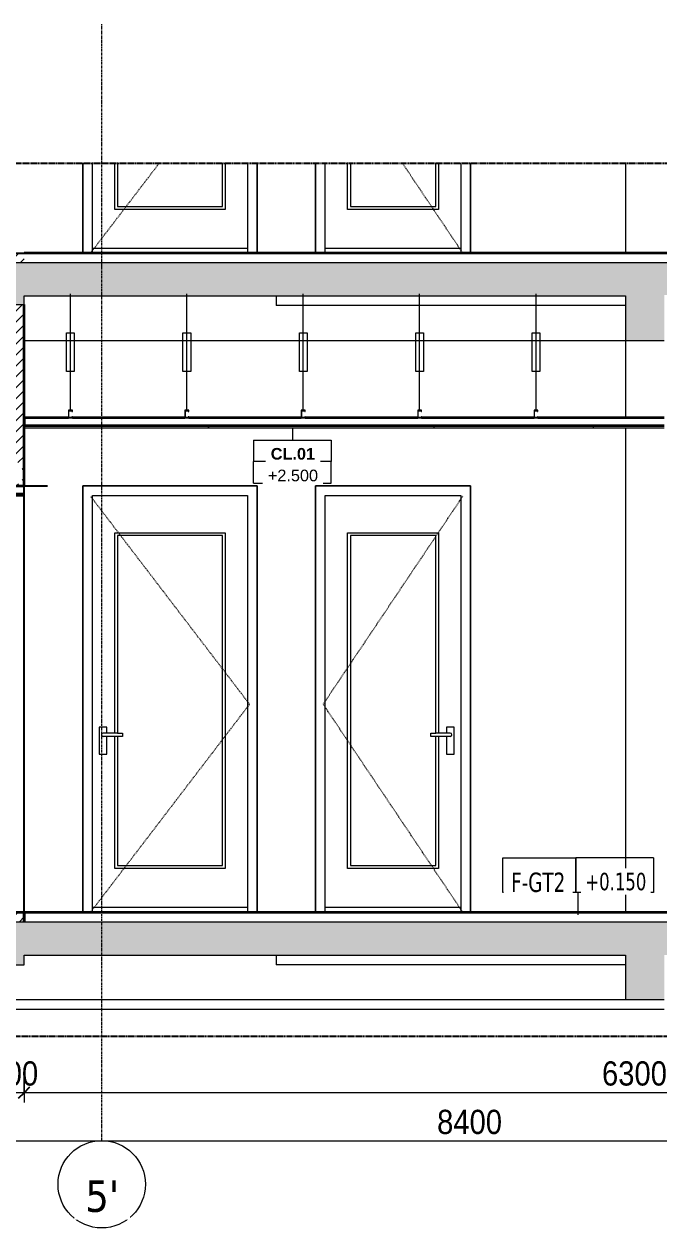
# Model space of a CAD drawing. Header units: millimetres. Extents: x 50254 to 245170, y 481 to 78637.
# Drawn here: x 121426 to 124698, y 572 to 6782 of the extents above; entities that cross this region are included whole.
import ezdxf

# ---------------------------------------------------------------- set-up
doc = ezdxf.new("R2010")
doc.units = ezdxf.units.MM
for name, pattern in [('Centre', [31.75, 6.35, -4.7625, 15.875, -4.7625]), ('Dash', [6, 3, -3]), ('Grid Line', [22.225, 12.7, -3.175, 3.175, -3.175]), ('Hidden', [7.14375, 4.7625, -2.38125])]:
    doc.linetypes.add(name, pattern=pattern)
for name, color, linetype, lineweight in [('0-4', 90, 'Continuous', 5), ('A-ANNO-DIMS', 211, 'Continuous', 9), ('A-ANNO-DIMS-50', 211, 'Continuous', 9), ('A-CLNG-1', 250, 'Continuous', 35), ('A-CLNG-FNSH-1', 7, 'Continuous', 18), ('A-CLNG-IDEN', 151, 'Continuous', 9), ('A-CLNG-PATT-3', 7, 'Continuous', 18), ('A-DETL-GENF', 92, 'Continuous', 18), ('A-DETL-GENF-4', 92, 'Hidden', 25), ('A-DETL-GENF-5', 9, 'Continuous', 18), ('A-DETL-GENF-HDLN-1', 7, 'Dash', 18), ('A-DETL-THIN', 151, 'Continuous', 18), ('A-DOOR', 31, 'Continuous', 18), ('A-DOOR-1', 7, 'Continuous', 18), ('A-DOOR-3', 50, 'Continuous', 25), ('A-FLOR-2', 7, 'Continuous', 18), ('A-FLOR-FNSH-1', 250, 'Continuous', 35), ('A-FLOR-IDEN', 11, 'Continuous', 9), ('A-FLOR-LEVL-2', 51, 'Centre', 9), ('A-WALL-4', 250, 'Continuous', 35), ('A-WALL-5', 7, 'Continuous', 18), ('A-WALL-PATT-1', 9, 'Continuous', 18), ('M-EQPM', 50, 'Continuous', 18), ('M-EQPM-2', 50, 'Continuous', 25), ('S-BEAM-1', 7, 'Continuous', 18), ('S-COLS-8', 7, 'Continuous', 18), ('S-GRID-1', 1, 'Grid Line', 9), ('S-GRID-IDEN', 1, 'Continuous', 9)]:
    doc.layers.add(name, color=color, linetype=linetype, lineweight=lineweight)
doc.styles.add('Arial_1', font='arial.ttf', dxfattribs={"height": 60})
doc.styles.add('Arial_B_3', font='arialbd.ttf', dxfattribs={"height": 60})
doc.styles.add('Tahoma', font='tahoma.ttf', dxfattribs={"width": 0.8, "height": 100})
doc.styles.add('Tahoma_1', font='tahoma.ttf', dxfattribs={"width": 0.8, "height": 90})
doc.styles.add('Tahoma_B', font='tahomabd.ttf', dxfattribs={"height": 162.5})
doc.styles.add('UTM Avo', font='', dxfattribs={"width": 0.9, "height": 125})
doc.styles.get('UTM Avo').set_extended_font_data('UTM Avo')
doc.dimstyles.new('1_Dim_chi_tiet_2_5', dxfattribs={"dimscale": 304.8, "dimtxt": 124.912619, "dimasz": 0.19685, "dimexe": 0.164042, "dimexo": 0.0625, "dimgap": 0.016404, "dimtad": 1, "dimdec": 0, "dimrnd": 5, "dimzin": 0, "dimdsep": 46, "dimtxsty": 'UTM Avo', "dimblk1": 'OBLIQUE', "dimblk2": 'OBLIQUE', "dimsah": 1, "dimcen": 0.09, "dimdle": 0.164042, "dimazin": 0, "dimtfac": 1, "dimtdec": 4, "dimtix": 1, "dimtmove": 0, "dimatfit": 3, "dimfxl": 0.328084, "dimfxlon": 1, "dimtvp": 1, "dimtolj": 1, "dimtzin": 0, "dimarcsym": 2})
pattern_1 = [(45, (58313.932, 15375), (-28.28427, 28.28427), [])]
pattern_2 = [(50, (125187.3, 15375), (364.368, -31.878), [38.1, -419.1]), (355, (125187.3, 15375), (-70.486, 382.113), [30.48, -335.28]), (100.451, (125217.67, 15372.34), (293.885, 350.233), [32.38, -356.18]), (46.184, (125187.3, 15476.6), (542.158, -84.086), [57.15, -628.65]), (96.636, (125232.5, 15469.6), (474.805, 494.855), [48.57, -534.27]), (351.184, (125187.3, 15476.6), (474.81, 494.85), [45.72, -502.92]), (21, (125238.1, 15451.2), (303.2285, -204.5305), [38.1, -419.1]), (326, (125238.1, 15451.2), (123.604, 368.376), [30.48, -335.28]), (71.451, (125263.37, 15434.16), (426.834, 163.843), [32.38, -356.18]), (37.5, (125187.3, 15375), (6.1766, 169.1102), [3.353, -327.863, 3.353, -337.007, -336.55]), (37.5, (125187.3, 15375), (6.1766, 169.1102), [-671.576, 3.353, -333.197]), (7.5, (125187.3, 15375), (133.6389, 200.3615), [3.353, -190.703, 3.353, -320.243, -128.27]), (7.5, (125187.3, 15375), (133.6389, 200.3615), [-517.652, 3.353, -124.917]), (327.5, (125074.02, 15375), (271.1818, -11.4584), [3.353, -123.647, 3.353, -392.887, -525.78]), (327.5, (125074.02, 15375), (271.1818, -11.4584), [-523.24, 3.353, -522.427]), (317.5, (125023.22, 15375), (296.2585, 50.853), [3.353, -161.747, 3.353, -259.791, -373.38]), (317.5, (125023.22, 15375), (296.2585, 50.853), [-428.244, 3.353, -370.027]), (45, (125187.3, 15375), (-125.7236, 125.7236), []), (45, (125187.3, 15565.5), (-125.7236, 125.7236), [])]

# ---------------------------------------------------------------- blocks, each defined once
blk = doc.blocks.new('NCV_TKTC_KET CAU_rvt-6-TKCS_CĂN HỘ LOẠI 1 - MẶT CẮT 5')
at = {"layer": 'A-FLOR-2'}
for p, q in [((55852.6, 5380), (55852.6, 5330)), ((57652.4, 5330), (55852.6, 5330)), ((55852.6, 1980), (55852.6, 1930)), ((57652.4, 1930), (55852.6, 1930))]:
    blk.add_line(p, q, dxfattribs=at)
at = {"layer": 'S-BEAM-1'}
for p, q in [((54552.6, 5150), (55852.6, 5150)), ((55852.6, 5150), (57652.4, 5150)), ((52952.6, 1750), (54552.6, 1750)), ((54552.6, 1750), (55852.6, 1750)), ((55852.6, 1750), (57652.4, 1750)), ((52977.6, 1700), (55852.6, 1700)), ((55852.6, 1700), (57852.6, 1700))]:
    blk.add_line(p, q, dxfattribs=at)
blk = doc.blocks.new('DOOR_CW_01 CANH MO-PANEL KINH - DIW_01-900x2200-CỬA GỖ VÂN LAMINATE-553375-TKCS_CĂN HỘ LOẠI 1 - MẶT CẮT 5')
at = {"layer": 'A-DETL-GENF-HDLN-1'}
blk.add_line((54894.6, 5600), (55249.1, 6064.1), dxfattribs=at)
at = {"layer": 'A-DOOR-1'}
for p, q in [((54854.6, 6064.1), (54854.6, 5600)), ((54904.6, 5600), (54904.6, 6064.1)), ((55019.6, 5826), (55019.6, 6064.1)), ((55034.6, 6064.1), (55034.6, 5841)), ((55574.6, 5841), (55574.6, 6064.1)), ((55589.6, 6064.1), (55589.6, 5826)), ((55704.6, 6064.1), (55704.6, 5600)), ((55754.6, 5600), (55754.6, 6064.1)), ((55034.6, 5841), (55574.6, 5841)), ((55589.6, 5826), (55019.6, 5826)), ((54904.6, 5626), (55704.6, 5626))]:
    blk.add_line(p, q, dxfattribs=at)
blk = doc.blocks.new('DOOR_CW_01 CANH MO-PANEL KINH - DIG_02-800x2200-CỬA NHÔM KÍNH-400864-TKCS_CĂN HỘ LOẠI 1 - MẶT CẮT 5')
at = {"layer": 'A-DETL-GENF-HDLN-1'}
blk.add_line((56814.2, 5600), (56502.9, 6064.1), dxfattribs=at)
at = {"layer": 'A-DOOR-1'}
for p, q in [((56054.2, 6064.1), (56054.2, 5600)), ((56104.2, 5600), (56104.2, 6064.1)), ((56219.2, 5826), (56219.2, 6064.1)), ((56234.2, 6064.1), (56234.2, 5841)), ((56674.2, 5841), (56674.2, 6064.1)), ((56689.2, 6064.1), (56689.2, 5826)), ((56804.2, 6064.1), (56804.2, 5600)), ((56854.2, 5600), (56854.2, 6064.1)), ((56234.2, 5841), (56674.2, 5841)), ((56689.2, 5826), (56219.2, 5826)), ((56104.2, 5626), (56804.2, 5626))]:
    blk.add_line(p, q, dxfattribs=at)
blk = doc.blocks.new('NCV_TKTC_TANG 2_rvt-4-TKCS_CĂN HỘ LOẠI 1 - MẶT CẮT 5')
at = {"layer": 'A-WALL-PATT-1'}
h = blk.add_hatch(dxfattribs=at)
h.set_pattern_fill('FP_12', color=256, style=0, pattern_type=2)
h.set_pattern_definition(pattern_1)
h.paths.add_polyline_path([(54502.6, 5550), (54552.6, 5550), (54552.6, 5600), (54452.6, 5600), (54452.6, 5550)])
at = {"layer": 'A-FLOR-FNSH-1'}
blk.add_line((60852.6, 5600), (54552.6, 5600), dxfattribs=at)
at = {"layer": 'A-WALL-5'}
for p, q in [((54854.6, 5700), (54854.6, 6064.1)), ((55754.6, 6064.1), (55754.6, 5700)), ((56054.2, 5700), (56054.2, 6064.1)), ((56854.2, 6064.1), (56854.2, 5700)), ((54854.6, 5600), (54854.6, 5700)), ((55754.6, 5700), (55754.6, 5600)), ((56054.2, 5600), (56054.2, 5700)), ((56854.2, 5700), (56854.2, 5600))]:
    blk.add_line(p, q, dxfattribs=at)
at = {"layer": 'S-COLS-8'}
blk.add_line((57652.6, 6064.1), (57652.6, 5600), dxfattribs=at)
at = {"layer": 'A-DOOR'}
for name in ['DOOR_CW_01 CANH MO-PANEL KINH - DIW_01-900x2200-CỬA GỖ VÂN LAMINATE-553375-TKCS_CĂN HỘ LOẠI 1 - MẶT CẮT 5', 'DOOR_CW_01 CANH MO-PANEL KINH - DIG_02-800x2200-CỬA NHÔM KÍNH-400864-TKCS_CĂN HỘ LOẠI 1 - MẶT CẮT 5']:
    blk.add_blockref(name, (0, 0), dxfattribs=at)
blk = doc.blocks.new('DOOR_CW_01 CANH MO-PANEL KINH - DIW_01-900x2200-CỬA GỖ VÂN LAMINATE-V116-TKCS_CĂN HỘ LOẠI 1 - MẶT CẮT 5')
at = {"layer": 'A-DETL-GENF-HDLN-1'}
for p, q in [((55714.6, 3273.5), (54894.6, 4347)), ((54894.6, 2200), (55714.6, 3273.5))]:
    blk.add_line(p, q, dxfattribs=at)
at = {"layer": 'A-DOOR-1'}
for p, q in [((55754.6, 4400), (54854.6, 4400)), ((54854.6, 4400), (54854.6, 2200)), ((54904.6, 2200), (54904.6, 4350)), ((54904.6, 4350), (55704.6, 4350)), ((55704.6, 4350), (55704.6, 2200)), ((55754.6, 2200), (55754.6, 4400)), ((55019.6, 3124.5), (55019.6, 4158)), ((55019.6, 4158), (55589.6, 4158)), ((55574.6, 4143), (55034.6, 4143)), ((55034.6, 4143), (55034.6, 3124.5)), ((55574.6, 2441), (55574.6, 4143)), ((55589.6, 4158), (55589.6, 2426)), ((54979.4, 3156), (54939.8, 3156)), ((54939.8, 3156), (54939.8, 3016)), ((55034.6, 3124.5), (54959.6, 3124.5)), ((55034.6, 3107.5), (54959.6, 3107.5)), ((54979.4, 3124.5), (54979.4, 3156)), ((54979.4, 3016), (54979.4, 3107.5)), ((55019.6, 2426), (55019.6, 3107.5)), ((55034.6, 3124.5), (55060.4, 3124.5)), ((55034.6, 3107.5), (55034.6, 2441)), ((55060.4, 3107.5), (55034.6, 3107.5)), ((55060.4, 3124.5), (55060.4, 3107.5)), ((54939.8, 3016), (54979.4, 3016)), ((55589.6, 2426), (55019.6, 2426)), ((55034.6, 2441), (55574.6, 2441)), ((54904.6, 2226), (55704.6, 2226))]:
    blk.add_line(p, q, dxfattribs=at)
for start, end in [(90, 180), (180, 270)]:
    blk.add_arc((54959.6, 3116), 8.5, start, end, dxfattribs=at)
blk = doc.blocks.new('DOOR_CW_01 CANH MO-PANEL KINH - DIG_02-800x2200-CỬA NHÔM KÍNH-V117-TKCS_CĂN HỘ LOẠI 1 - MẶT CẮT 5')
at = {"layer": 'A-DETL-GENF-HDLN-1'}
for p, q in [((56094.2, 3273.5), (56814.2, 4347)), ((56814.2, 2200), (56094.2, 3273.5))]:
    blk.add_line(p, q, dxfattribs=at)
at = {"layer": 'A-DOOR-1'}
for p, q in [((56854.2, 4400), (56054.2, 4400)), ((56054.2, 4400), (56054.2, 2200)), ((56104.2, 2200), (56104.2, 4350)), ((56104.2, 4350), (56804.2, 4350)), ((56804.2, 4350), (56804.2, 2200)), ((56854.2, 2200), (56854.2, 4400)), ((56219.2, 4158), (56689.2, 4158)), ((56219.2, 2426), (56219.2, 4158)), ((56674.2, 4143), (56234.2, 4143)), ((56234.2, 4143), (56234.2, 2441)), ((56674.2, 3124.5), (56674.2, 4143)), ((56689.2, 4158), (56689.2, 3124.5)), ((56648.4, 3124.5), (56674.2, 3124.5)), ((56648.4, 3107.5), (56648.4, 3124.5)), ((56674.2, 3107.5), (56648.4, 3107.5)), ((56749.2, 3124.5), (56674.2, 3124.5)), ((56674.2, 2441), (56674.2, 3107.5)), ((56749.2, 3107.5), (56674.2, 3107.5)), ((56689.2, 3107.5), (56689.2, 2426)), ((56729.4, 3156), (56729.4, 3124.5)), ((56769, 3156), (56729.4, 3156)), ((56729.4, 3107.5), (56729.4, 3016)), ((56769, 3016), (56769, 3156)), ((56729.4, 3016), (56769, 3016)), ((56689.2, 2426), (56219.2, 2426)), ((56234.2, 2441), (56674.2, 2441)), ((56104.2, 2226), (56804.2, 2226))]:
    blk.add_line(p, q, dxfattribs=at)
for start, end in [(0, 90), (270, 360)]:
    blk.add_arc((56749.2, 3116), 8.5, start, end, dxfattribs=at)
blk = doc.blocks.new('DOOR_CW_01 CANH MO-PANEL KINH - DIG_01-900x2200-CỬA NHÔM KÍNH-400860-TKCS_CĂN HỘ LOẠI 1 - MẶT CẮT 5')
at = {"layer": 'A-DOOR-1'}
for p, q in [((54452.564287, 4360), (54452.564287, 2200)), ((54502.564287, 2200), (54502.564287, 4350)), ((54552.564287, 4350), (54552.564287, 2200))]:
    blk.add_line(p, q, dxfattribs=at)
at = {"layer": 'A-DOOR-3'}
for p, q in [((54452.564287, 4400), (54452.564287, 2200)), ((54452.564287, 4400), (54672.564287, 4400)), ((54452.564287, 4400), (54452.564287, 2200)), ((54552.564287, 4400), (54452.564287, 4400)), ((54452.564287, 4400), (54452.564287, 4360)), ((54452.564287, 4360), (54552.564287, 4360)), ((54452.564287, 4360), (54492.564287, 4360)), ((54452.564287, 4360), (54502.564287, 4360)), ((54492.564287, 2226), (54492.564287, 4360)), ((54502.564287, 4360), (54502.564287, 4350)), ((54502.564287, 4350), (54552.564287, 4350)), ((54552.564287, 2200), (54552.564287, 4400)), ((54552.564287, 2200), (54552.564287, 4400)), ((54552.564287, 4350), (54552.564287, 4400)), ((54452.564287, 4158), (54492.564287, 4158)), ((54462.564287, 2426), (54462.564287, 4158)), ((54472.564287, 2426), (54472.564287, 4158)), ((54482.564287, 2426), (54482.564287, 4158)), ((54492.564287, 2426), (54452.564287, 2426)), ((54452.564287, 2226), (54492.564287, 2226))]:
    blk.add_line(p, q, dxfattribs=at)
blk = doc.blocks.new('NCV_TKTC_TANG 1_rvt-4-TKCS_CĂN HỘ LOẠI 1 - MẶT CẮT 5')
at = {"layer": 'A-CLNG-PATT-3'}
h = blk.add_hatch(dxfattribs=at)
h.set_pattern_fill('FP_16', color=256, style=0, pattern_type=2)
h.set_pattern_definition([(0, (58313.93, 15375), (406.4, 101.6), [16.764, -288.036, 16.764, -288.036, -1625.6]), (0, (58313.93, 15375), (406.4, 101.6), [-609.6, 16.764, -592.836, 16.764, -288.036, -711.2]), (0, (58313.93, 15375), (406.4, 101.6), [-1524, 16.764, -186.436, 16.764, -491.236]), (120, (58466.33, 15425.8), (-291.1882, 301.1527), [16.764, -288.036, 16.764, -288.036, -1625.6]), (120, (58466.33, 15425.8), (-291.1882, 301.1527), [-609.6, 16.764, -592.836, 16.764, -288.036, -711.2]), (120, (58466.33, 15425.8), (-291.1882, 301.1527), [-1524, 16.764, -186.436, 16.764, -491.236]), (240, (58517.13, 15629), (-115.2118, -402.7527), [16.764, -288.036, 16.764, -288.036, -1625.6]), (240, (58517.13, 15629), (-115.2118, -402.7527), [-609.6, 16.764, -592.836, 16.764, -288.036, -711.2]), (240, (58517.13, 15629), (-115.2118, -402.7527), [-1524, 16.764, -186.436, 16.764, -491.236])])
h.paths.add_polyline_path([(54731.5, 4700), (57852.6, 4700), (57852.6, 4710), (54552.6, 4710), (54552.6, 4700)])
at = {"layer": 'A-WALL-PATT-1'}
h = blk.add_hatch(dxfattribs=at)
h.set_pattern_fill('FP_12', color=256, style=0, pattern_type=2)
h.set_pattern_definition(pattern_1)
h.paths.add_polyline_path([(54502.6, 2150), (54552.6, 2150), (54552.6, 2200), (54452.6, 2200), (54452.6, 2150)])
h.paths.add_polyline_path([(54462.6, 4400), (54552.6, 4400), (54552.6, 5335), (54452.6, 5335), (54452.6, 4400)])
h.paths.add_polyline_path([(54542.6, 4410), (54462.6, 4410), (54462.6, 4520), (54542.6, 4520), (54542.6, 4439.9)])
at = {"layer": 'A-CLNG-1'}
for p, q in [((54781.4, 4750), (54552.6, 4750)), ((54552.6, 4750), (54552.6, 4710)), ((55381.4, 4750), (54801.4, 4750)), ((55981.4, 4750), (55401.4, 4750)), ((56581.4, 4750), (56001.4, 4750)), ((57181.4, 4750), (56601.4, 4750)), ((57852.6, 4750), (57201.4, 4750)), ((57852.6, 4710), (54552.6, 4710))]:
    blk.add_line(p, q, dxfattribs=at)
at = {"layer": 'A-CLNG-FNSH-1'}
for p, q in [((54552.6, 4710), (54552.6, 4700)), ((54552.6, 4700), (57852.6, 4700))]:
    blk.add_line(p, q, dxfattribs=at)
at = {"layer": 'A-FLOR-FNSH-1'}
for p, q in [((60852.6, 2200), (54552.6, 2200)), ((54552.6, 2200), (54552.6, 2150))]:
    blk.add_line(p, q, dxfattribs=at)
at = {"layer": 'A-WALL-4'}
for p, q in [((54552.6, 4400), (54552.6, 5335)), ((54452.6, 4400), (54552.6, 4400)), ((54552.6, 2200), (54452.6, 2200)), ((54552.6, 2150), (54552.6, 2200))]:
    blk.add_line(p, q, dxfattribs=at)
at = {"layer": 'A-WALL-5'}
for p, q in [((54854.6, 2300), (54854.6, 4400)), ((54854.6, 4400), (55754.6, 4400)), ((55754.6, 4400), (55754.6, 2300)), ((56054.2, 2300), (56054.2, 4400)), ((56054.2, 4400), (56854.2, 4400)), ((56854.2, 4400), (56854.2, 2300)), ((54854.6, 2200), (54854.6, 2300)), ((55754.6, 2300), (55754.6, 2200)), ((56054.2, 2200), (56054.2, 2300)), ((56854.2, 2300), (56854.2, 2200))]:
    blk.add_line(p, q, dxfattribs=at)
at = {"layer": 'S-COLS-8'}
for p, q in [((57652.6, 5150), (57652.6, 4750)), ((57652.6, 4700), (57652.6, 2200))]:
    blk.add_line(p, q, dxfattribs=at)
at = {"layer": 'A-DOOR'}
for name in ['DOOR_CW_01 CANH MO-PANEL KINH - DIG_01-900x2200-CỬA NHÔM KÍNH-400860-TKCS_CĂN HỘ LOẠI 1 - MẶT CẮT 5', 'DOOR_CW_01 CANH MO-PANEL KINH - DIW_01-900x2200-CỬA GỖ VÂN LAMINATE-V116-TKCS_CĂN HỘ LOẠI 1 - MẶT CẮT 5', 'DOOR_CW_01 CANH MO-PANEL KINH - DIG_02-800x2200-CỬA NHÔM KÍNH-V117-TKCS_CĂN HỘ LOẠI 1 - MẶT CẮT 5']:
    blk.add_blockref(name, (0, 0), dxfattribs=at)
blk = doc.blocks.new('TKTC_XREF_251221_MB TANG 2-7 - TKTC_XREF_251221_MB TANG 2-7-2039446-TKCS_CĂN HỘ LOẠI 1 - MẶT CẮT 5')
at = {"layer": 'M-EQPM-2'}
for p, q in [((52927.6, 5600), (57652.6, 5600)), ((57652.6, 5600), (61127.6, 5600))]:
    blk.add_line(p, q, dxfattribs=at)
blk = doc.blocks.new('BORDER VIEW - BORDER VIEW-3679403-TKCS_CĂN HỘ LOẠI 1 - MẶT CẮT 5')
at = {"layer": 'A-DETL-GENF-4'}
for p, q in [((52452.6, 6064.1), (61219.2, 6064.1)), ((61219.2, 1560), (52452.6, 1560))]:
    blk.add_line(p, q, dxfattribs=at)
blk = doc.blocks.new('Repeating Detail - THANH TREO TRẦN 600-354052-TKCS_CĂN HỘ LOẠI 1 - MẶT CẮT 5')
at = {"layer": 'A-DETL-GENF'}
for points in [[(54798.9, 4750), (54801.4, 4750), (54801.4, 4756), (54798.9, 4756), (54798.9, 4752.5), (54783.9, 4752.5), (54783.9, 4787.5), (54798.9, 4787.5), (54798.9, 4784), (54801.4, 4784), (54801.4, 4790), (54781.4, 4790), (54781.4, 4750), (54783.9, 4750)], [(55398.9, 4750), (55401.4, 4750), (55401.4, 4756), (55398.9, 4756), (55398.9, 4752.5), (55383.9, 4752.5), (55383.9, 4787.5), (55398.9, 4787.5), (55398.9, 4784), (55401.4, 4784), (55401.4, 4790), (55381.4, 4790), (55381.4, 4750), (55383.9, 4750)], [(55998.9, 4750), (56001.4, 4750), (56001.4, 4756), (55998.9, 4756), (55998.9, 4752.5), (55983.9, 4752.5), (55983.9, 4787.5), (55998.9, 4787.5), (55998.9, 4784), (56001.4, 4784), (56001.4, 4790), (55981.4, 4790), (55981.4, 4750), (55983.9, 4750)], [(56598.9, 4750), (56601.4, 4750), (56601.4, 4756), (56598.9, 4756), (56598.9, 4752.5), (56583.9, 4752.5), (56583.9, 4787.5), (56598.9, 4787.5), (56598.9, 4784), (56601.4, 4784), (56601.4, 4790), (56581.4, 4790), (56581.4, 4750), (56583.9, 4750)], [(57198.9, 4750), (57201.4, 4750), (57201.4, 4756), (57198.9, 4756), (57198.9, 4752.5), (57183.9, 4752.5), (57183.9, 4787.5), (57198.9, 4787.5), (57198.9, 4784), (57201.4, 4784), (57201.4, 4790), (57181.4, 4790), (57181.4, 4750), (57183.9, 4750)]]:
    blk.add_hatch(color=256, dxfattribs=at).paths.add_polyline_path(points)
for p, q in [((54791.4, 4790), (54791.4, 5390)), ((55391.4, 4790), (55391.4, 5390)), ((55991.4, 4790), (55991.4, 5390)), ((56591.4, 4790), (56591.4, 5390)), ((57191.4, 4790), (57191.4, 5390)), ((54771.4, 5190), (54811.4, 5190)), ((54771.4, 4990), (54771.4, 5190)), ((54811.4, 5190), (54811.4, 4990)), ((55371.4, 5190), (55411.4, 5190)), ((55371.4, 4990), (55371.4, 5190)), ((55411.4, 5190), (55411.4, 4990)), ((55971.4, 5190), (56011.4, 5190)), ((55971.4, 4990), (55971.4, 5190)), ((56011.4, 5190), (56011.4, 4990)), ((56571.4, 5190), (56611.4, 5190)), ((56571.4, 4990), (56571.4, 5190)), ((56611.4, 5190), (56611.4, 4990)), ((57171.4, 5190), (57211.4, 5190)), ((57171.4, 4990), (57171.4, 5190)), ((57211.4, 5190), (57211.4, 4990)), ((54811.4, 4990), (54771.4, 4990)), ((55411.4, 4990), (55371.4, 4990)), ((56011.4, 4990), (55971.4, 4990)), ((56611.4, 4990), (56571.4, 4990)), ((57211.4, 4990), (57171.4, 4990)), ((54801.4, 4790), (54781.4, 4790)), ((54781.4, 4790), (54781.4, 4750)), ((54801.4, 4790), (54781.4, 4790)), ((54781.4, 4790), (54781.4, 4750)), ((54783.9, 4787.5), (54798.9, 4787.5)), ((54783.9, 4752.5), (54783.9, 4787.5)), ((54783.9, 4752.5), (54783.9, 4787.5)), ((54783.9, 4787.5), (54798.9, 4787.5)), ((54798.9, 4787.5), (54798.9, 4784)), ((54798.9, 4787.5), (54798.9, 4784)), ((54798.9, 4784), (54801.4, 4784)), ((54798.9, 4784), (54801.4, 4784)), ((54801.4, 4784), (54801.4, 4790)), ((54801.4, 4784), (54801.4, 4790)), ((55401.4, 4790), (55381.4, 4790)), ((55381.4, 4790), (55381.4, 4750)), ((55401.4, 4790), (55381.4, 4790)), ((55381.4, 4790), (55381.4, 4750)), ((55383.9, 4787.5), (55398.9, 4787.5)), ((55383.9, 4752.5), (55383.9, 4787.5)), ((55383.9, 4752.5), (55383.9, 4787.5)), ((55383.9, 4787.5), (55398.9, 4787.5)), ((55398.9, 4787.5), (55398.9, 4784)), ((55398.9, 4787.5), (55398.9, 4784)), ((55398.9, 4784), (55401.4, 4784)), ((55398.9, 4784), (55401.4, 4784)), ((55401.4, 4784), (55401.4, 4790)), ((55401.4, 4784), (55401.4, 4790)), ((56001.4, 4790), (55981.4, 4790)), ((55981.4, 4790), (55981.4, 4750)), ((56001.4, 4790), (55981.4, 4790)), ((55981.4, 4790), (55981.4, 4750)), ((55983.9, 4787.5), (55998.9, 4787.5)), ((55983.9, 4752.5), (55983.9, 4787.5)), ((55983.9, 4752.5), (55983.9, 4787.5)), ((55983.9, 4787.5), (55998.9, 4787.5)), ((55998.9, 4787.5), (55998.9, 4784)), ((55998.9, 4787.5), (55998.9, 4784)), ((55998.9, 4784), (56001.4, 4784)), ((55998.9, 4784), (56001.4, 4784)), ((56001.4, 4784), (56001.4, 4790)), ((56001.4, 4784), (56001.4, 4790)), ((56601.4, 4790), (56581.4, 4790)), ((56581.4, 4790), (56581.4, 4750)), ((56601.4, 4790), (56581.4, 4790)), ((56581.4, 4790), (56581.4, 4750)), ((56583.9, 4787.5), (56598.9, 4787.5)), ((56583.9, 4752.5), (56583.9, 4787.5)), ((56583.9, 4752.5), (56583.9, 4787.5)), ((56583.9, 4787.5), (56598.9, 4787.5)), ((56598.9, 4787.5), (56598.9, 4784)), ((56598.9, 4787.5), (56598.9, 4784)), ((56598.9, 4784), (56601.4, 4784)), ((56598.9, 4784), (56601.4, 4784)), ((56601.4, 4784), (56601.4, 4790)), ((56601.4, 4784), (56601.4, 4790)), ((57201.4, 4790), (57181.4, 4790)), ((57181.4, 4790), (57181.4, 4750)), ((57201.4, 4790), (57181.4, 4790)), ((57181.4, 4790), (57181.4, 4750)), ((57183.9, 4787.5), (57198.9, 4787.5)), ((57183.9, 4752.5), (57183.9, 4787.5)), ((57183.9, 4752.5), (57183.9, 4787.5)), ((57183.9, 4787.5), (57198.9, 4787.5)), ((57198.9, 4787.5), (57198.9, 4784)), ((57198.9, 4787.5), (57198.9, 4784)), ((57198.9, 4784), (57201.4, 4784)), ((57198.9, 4784), (57201.4, 4784)), ((57201.4, 4784), (57201.4, 4790)), ((57201.4, 4784), (57201.4, 4790)), ((54781.4, 4750), (54801.4, 4750)), ((54781.4, 4750), (54801.4, 4750)), ((54798.9, 4752.5), (54783.9, 4752.5)), ((54798.9, 4752.5), (54783.9, 4752.5)), ((54801.4, 4756), (54798.9, 4756)), ((54798.9, 4756), (54798.9, 4752.5)), ((54801.4, 4756), (54798.9, 4756)), ((54798.9, 4756), (54798.9, 4752.5)), ((54801.4, 4750), (54801.4, 4756)), ((54801.4, 4750), (54801.4, 4756)), ((55381.4, 4750), (55401.4, 4750)), ((55381.4, 4750), (55401.4, 4750)), ((55398.9, 4752.5), (55383.9, 4752.5)), ((55398.9, 4752.5), (55383.9, 4752.5)), ((55401.4, 4756), (55398.9, 4756)), ((55398.9, 4756), (55398.9, 4752.5)), ((55401.4, 4756), (55398.9, 4756)), ((55398.9, 4756), (55398.9, 4752.5)), ((55401.4, 4750), (55401.4, 4756)), ((55401.4, 4750), (55401.4, 4756)), ((55981.4, 4750), (56001.4, 4750)), ((55981.4, 4750), (56001.4, 4750)), ((55998.9, 4752.5), (55983.9, 4752.5)), ((55998.9, 4752.5), (55983.9, 4752.5)), ((56001.4, 4756), (55998.9, 4756)), ((55998.9, 4756), (55998.9, 4752.5)), ((56001.4, 4756), (55998.9, 4756)), ((55998.9, 4756), (55998.9, 4752.5)), ((56001.4, 4750), (56001.4, 4756)), ((56001.4, 4750), (56001.4, 4756)), ((56581.4, 4750), (56601.4, 4750)), ((56581.4, 4750), (56601.4, 4750)), ((56598.9, 4752.5), (56583.9, 4752.5)), ((56598.9, 4752.5), (56583.9, 4752.5)), ((56601.4, 4756), (56598.9, 4756)), ((56598.9, 4756), (56598.9, 4752.5)), ((56601.4, 4756), (56598.9, 4756)), ((56598.9, 4756), (56598.9, 4752.5)), ((56601.4, 4750), (56601.4, 4756)), ((56601.4, 4750), (56601.4, 4756)), ((57181.4, 4750), (57201.4, 4750)), ((57181.4, 4750), (57201.4, 4750)), ((57198.9, 4752.5), (57183.9, 4752.5)), ((57198.9, 4752.5), (57183.9, 4752.5)), ((57201.4, 4756), (57198.9, 4756)), ((57198.9, 4756), (57198.9, 4752.5)), ((57201.4, 4756), (57198.9, 4756)), ((57198.9, 4756), (57198.9, 4752.5)), ((57201.4, 4750), (57201.4, 4756)), ((57201.4, 4750), (57201.4, 4756))]:
    blk.add_line(p, q, dxfattribs=at)
blk = doc.blocks.new('Grid - M_Grid Head - Circle-353313-TKCS_CĂN HỘ LOẠI 1 - MẶT CẮT 5')
at = {"layer": 'S-GRID-IDEN'}
blk.add_circle((52752.6, 797.3), 225, dxfattribs=at)
blk = doc.blocks.new('DIMBLOCK77-TKCS_CĂN HỘ LOẠI 1 - MẶT CẮT 5')
at = {"layer": 'A-ANNO-DIMS-50'}
for p, q in [((121425.9, 1369.2), (121425.9, 1219.2)), ((121425.9, 1269.2), (121425.9, 1369.2)), ((127725.9, 1369.2), (127725.9, 1219.2)), ((127725.9, 1269.2), (127725.9, 1369.2)), ((127725.9, 1269.2), (121425.9, 1269.2))]:
    blk.add_line(p, q, dxfattribs=at)
at = {"layer": 'A-ANNO-DIMS-50', "lineweight": 25}
for p, q in [((121425.9, 1269.2), (121395.9, 1239.2)), ((121425.9, 1269.2), (121455.9, 1299.2)), ((127725.9, 1269.2), (127695.9, 1239.2)), ((127725.9, 1269.2), (127755.9, 1299.2))]:
    blk.add_line(p, q, dxfattribs=at)
at = {"layer": 'A-ANNO-DIMS-50', "color": 0, "insert": (124404.8, 1431.6), "char_height": 125, "width": 410.824, "attachment_point": 1, "line_spacing_factor": 1.110334, "style": 'UTM Avo'}
blk.add_mtext('6300', dxfattribs=at)
blk = doc.blocks.new('_Oblique')
at = {"color": 0, "linetype": 'ByBlock', "lineweight": -2}
blk.add_line((-0.5, -0.5), (0.5, 0.5), dxfattribs=at)
blk = doc.blocks.new('DIMBLOCK78-TKCS_CĂN HỘ LOẠI 1 - MẶT CẮT 5')
at = {"layer": 'A-ANNO-DIMS-50'}
for p, q in [((121325.9, 1369.2), (121325.9, 1219.2)), ((121325.9, 1269.2), (121325.9, 1369.2)), ((121425.9, 1369.2), (121425.9, 1219.2)), ((121425.9, 1269.2), (121425.9, 1369.2)), ((121425.9, 1269.2), (121325.9, 1269.2))]:
    blk.add_line(p, q, dxfattribs=at)
at = {"layer": 'A-ANNO-DIMS-50', "lineweight": 25}
for p, q in [((121325.9, 1269.2), (121295.9, 1239.2)), ((121325.9, 1269.2), (121355.9, 1299.2)), ((121425.9, 1269.2), (121395.9, 1239.2)), ((121425.9, 1269.2), (121455.9, 1299.2))]:
    blk.add_line(p, q, dxfattribs=at)
at = {"layer": 'A-ANNO-DIMS-50', "color": 0, "insert": (121247.6, 1431.6), "char_height": 125, "width": 308.118, "attachment_point": 1, "line_spacing_factor": 1.110334, "style": 'UTM Avo'}
blk.add_mtext('100', dxfattribs=at)
blk = doc.blocks.new('DIMBLOCK81-TKCS_CĂN HỘ LOẠI 1 - MẶT CẮT 5')
at = {"layer": 'A-ANNO-DIMS-50'}
for p, q in [((119525.9, 1119.2), (119525.9, 969.2)), ((119525.9, 1019.2), (119525.9, 1119.2)), ((127925.9, 1119.2), (127925.9, 969.2)), ((127925.9, 1019.2), (127925.9, 1119.2)), ((127975.9, 1019.2), (119475.9, 1019.2))]:
    blk.add_line(p, q, dxfattribs=at)
at = {"layer": 'A-ANNO-DIMS-50', "lineweight": 25}
for p, q in [((119525.9, 1019.2), (119495.9, 989.2)), ((119525.9, 1019.2), (119555.9, 1049.2)), ((127925.9, 1019.2), (127895.9, 989.2)), ((127925.9, 1019.2), (127955.9, 1049.2))]:
    blk.add_line(p, q, dxfattribs=at)
at = {"layer": 'A-ANNO-DIMS-50', "color": 0, "insert": (123554.8, 1181.6), "char_height": 125, "width": 410.824, "attachment_point": 1, "line_spacing_factor": 1.110334, "style": 'UTM Avo'}
blk.add_mtext('8400', dxfattribs=at)
blk = doc.blocks.new('M_Ceiling Tag w Height - M_Ceiling Tag w Height-4076435-TKCS_CĂN HỘ LOẠI 1 - MẶT CẮT 5')
at = {"layer": 'A-CLNG-IDEN'}
for p, q in [((55734.7, 4636), (55734.7, 4524.8)), ((55734.7, 4636), (56135.9, 4636)), ((56135.9, 4636), (56135.9, 4524.8)), ((55734.7, 4413.5), (55734.7, 4524.8)), ((56135.9, 4524.8), (55734.7, 4524.8)), ((56135.9, 4413.5), (56135.9, 4524.8)), ((55734.7, 4413.5), (56135.9, 4413.5))]:
    blk.add_line(p, q, dxfattribs=at)
blk = doc.blocks.new('TAG SAN - TTG - TAG FFL-4075299-TKCS_CĂN HỘ LOẠI 1 - MẶT CẮT 5')
at = {"layer": 'A-FLOR-IDEN'}
for p, q in [((57020.9, 2302.4), (57020.9, 2481.2)), ((57020.9, 2481.2), (57396.9, 2481.2)), ((57396.9, 2481.2), (57396.9, 2302.4)), ((57796.9, 2481.2), (57396.9, 2481.2)), ((57396.9, 2302.4), (57396.9, 2481.2)), ((57796.9, 2481.2), (57796.9, 2302.4)), ((57396.9, 2302.4), (57020.9, 2302.4)), ((57796.9, 2302.4), (57396.9, 2302.4))]:
    blk.add_line(p, q, dxfattribs=at)

msp = doc.modelspace()

# ---------------------------------------------------------------- hatches: boundary and pattern name
at = {"layer": 'A-DETL-GENF-5'}
h = msp.add_hatch(dxfattribs=at)
h.set_pattern_fill('FP_13', color=256, style=0, pattern_type=2)
h.set_pattern_definition(pattern_2)
h.paths.add_polyline_path([(119426, 4950), (119826, 4950), (119826, 5335), (121425.9, 5335), (121425.9, 5380), (124525.8, 5380), (124525.8, 5150), (124726, 5150), (124726, 5385), (127626, 5385), (127626, 4950), (128026, 4950), (128026, 5330), (128242.6, 5330), (128242.6, 5500), (128026, 5500), (128026, 5550), (121325.9, 5550), (121325.9, 5500), (119826, 5500), (119826, 5550), (119176, 5550), (119176, 5380), (119426, 5380), (119426, 5032.5)])
h = msp.add_hatch(dxfattribs=at)
h.set_pattern_fill('FP_13', color=256, style=0, pattern_type=2)
h.set_pattern_definition(pattern_2)
h.paths.add_polyline_path([(127925.9, 1560), (128026, 1560), (128026, 1930), (128242.6, 1930), (128242.6, 2100), (128026, 2100), (128026, 2150), (121325.9, 2150), (121325.9, 2100), (119826, 2100), (119826, 2150), (119176, 2150), (119176, 1980), (119426, 1980), (119426, 1560), (119826, 1560), (119826, 1930), (121425.9, 1930), (121425.9, 1980), (124525.8, 1980), (124525.8, 1750), (124726, 1750), (124726, 1980), (127626, 1980), (127626, 1560), (127676, 1560)])

# ---------------------------------------------------------------- linework, layer by layer
at = {"layer": 'A-CLNG-IDEN'}
msp.add_line((122808.7, 4700.4), (122808.7, 4636), dxfattribs=at)
at = {"layer": 'A-DETL-THIN'}
for p, q in [((128026, 5550), (121325.9, 5550)), ((121425.9, 5335), (121425.9, 5380)), ((121425.9, 5380), (124525.8, 5380)), ((124525.8, 5380), (124525.8, 5150)), ((119826, 5335), (121425.9, 5335)), ((124525.8, 5150), (124726, 5150)), ((128026, 2150), (121325.9, 2150)), ((119826, 1930), (121425.9, 1930)), ((121425.9, 1930), (121425.9, 1980)), ((121425.9, 1980), (124525.8, 1980)), ((124525.8, 1980), (124525.8, 1750)), ((124525.8, 1750), (124726, 1750))]:
    msp.add_line(p, q, dxfattribs=at)
at = {"layer": 'A-FLOR-IDEN'}
msp.add_line((124282.2, 2187.4), (124282.2, 2302.4), dxfattribs=at)
at = {"layer": 'A-FLOR-LEVL-2'}
for p, q in [((118203, 5600), (128810.5, 5600)), ((118203, 2200), (128810.5, 2200))]:
    msp.add_line(p, q, dxfattribs=at)
at = {"layer": 'S-GRID-1'}
for p, q in [((121825.9, 5531.8), (121825.9, 6781.8)), ((121825.9, 2272.3), (121825.9, 5531.8)), ((121825.9, 1022.3), (121825.9, 2272.3))]:
    msp.add_line(p, q, dxfattribs=at)

# ---------------------------------------------------------------- block references
at = {"layer": '0-4'}
for name in ['NCV_TKTC_KET CAU_rvt-6-TKCS_CĂN HỘ LOẠI 1 - MẶT CẮT 5', 'NCV_TKTC_TANG 2_rvt-4-TKCS_CĂN HỘ LOẠI 1 - MẶT CẮT 5', 'NCV_TKTC_TANG 1_rvt-4-TKCS_CĂN HỘ LOẠI 1 - MẶT CẮT 5']:
    msp.add_blockref(name, (66873.4, 0), dxfattribs=at)
at = {"layer": 'A-CLNG-IDEN'}
msp.add_blockref('M_Ceiling Tag w Height - M_Ceiling Tag w Height-4076435-TKCS_CĂN HỘ LOẠI 1 - MẶT CẮT 5', (66873.4, 0), dxfattribs=at)
at = {"layer": 'A-DETL-GENF'}
for name in ['BORDER VIEW - BORDER VIEW-3679403-TKCS_CĂN HỘ LOẠI 1 - MẶT CẮT 5', 'Repeating Detail - THANH TREO TRẦN 600-354052-TKCS_CĂN HỘ LOẠI 1 - MẶT CẮT 5']:
    msp.add_blockref(name, (66873.4, 0), dxfattribs=at)
at = {"layer": 'A-FLOR-IDEN'}
msp.add_blockref('TAG SAN - TTG - TAG FFL-4075299-TKCS_CĂN HỘ LOẠI 1 - MẶT CẮT 5', (66873.4, 0), dxfattribs=at)
at = {"layer": 'M-EQPM'}
msp.add_blockref('TKTC_XREF_251221_MB TANG 2-7 - TKTC_XREF_251221_MB TANG 2-7-2039446-TKCS_CĂN HỘ LOẠI 1 - MẶT CẮT 5', (66873.4, 0), dxfattribs=at)
at = {"layer": 'S-GRID-IDEN'}
msp.add_blockref('Grid - M_Grid Head - Circle-353313-TKCS_CĂN HỘ LOẠI 1 - MẶT CẮT 5', (69073.4, 0), dxfattribs=at)

# ---------------------------------------------------------------- dimensions: what is measured, and where the dimension line sits
at = {"layer": 'A-ANNO-DIMS'}
for base, p1, p2, override, picture, middle in [((121325.9, 1269.2), (121425.9, 1369.2), (121325.9, 1369.2), {"dimpost": '<>', "dimfxl": 100}, 'DIMBLOCK78-TKCS_CĂN HỘ LOẠI 1 - MẶT CẮT 5', (121375.9, 1338.9)), ((121425.9, 1269.2), (127725.9, 1369.2), (121425.9, 1369.2), {"dimpost": '<>', "dimfxl": 6300}, 'DIMBLOCK77-TKCS_CĂN HỘ LOẠI 1 - MẶT CẮT 5', (124575.9, 1338.9)), ((119525.9, 1019.2), (127925.9, 1119.2), (119525.9, 1119.2), {"dimpost": '<>', "dimfxl": 8400}, 'DIMBLOCK81-TKCS_CĂN HỘ LOẠI 1 - MẶT CẮT 5', (123725.9, 1088.9))]:
    dim = msp.add_linear_dim(base=base, p1=p1, p2=p2, dimstyle='1_Dim_chi_tiet_2_5', override=override, dxfattribs=at)
    dim.commit()
    dim.dimension.update_dxf_attribs({"geometry": picture, "text_midpoint": middle})

# ---------------------------------------------------------------- next in the draw order: texts
at = {"layer": 'A-CLNG-IDEN', "insert": (122811.4, 4564.8), "char_height": 60, "width": 251.5, "attachment_point": 5, "line_spacing_factor": 0.936439, "style": 'Arial_B_3', "bg_fill": 3, "box_fill_scale": 1.25, "bg_fill_color": 256, "bg_fill_true_color": 13158600, "bg_fill_transparency": 0}
msp.add_mtext('\\pt634.9998,1270.0002,1905,2539.9998,3175.0002,3810,4444.9998,5080.0002,5715,6349.9998,6985.0002,7620,8254.9998,8890.0002,9525,10159.9998,10795.0002,11430,12064.9998,12700.0002,13335,13969.9998,14605.0002,15240,15874.9998,16510.0002,17145,17779.9998,18415.0002,19050,19684.9998,20320.0002;CL.01', dxfattribs=at)
at = {"layer": 'A-FLOR-IDEN', "attachment_point": 5, "line_spacing_factor": 0.996129, "bg_fill": 3, "box_fill_scale": 1.25, "bg_fill_color": 256, "bg_fill_true_color": 13158600, "bg_fill_transparency": 0}
for s, insert, char_height, width, style in [('\\pt4,8,12,16,20,24,28,32,36,40,44,48,52,56,60,64,68,72,76,80,84,88,92,96,100,104,108,112,116,120,124,128;F-GT2', (124075.9, 2354.2), 100, 306.8, 'Tahoma'), ('\\pt3.9996,8.0001,11.9997,16.0002,19.9998,24.0003,27.9999,32.0004,36,39.9996,44.0001,47.9997,52.0002,55.9998,60.0003,63.9999,68.0004,72,75.9996,80.0001,83.9997,88.0002,91.9998,96.0003,99.9999,104.0004,108,111.9996,116.0001,119.9997,124.0002,127.9998;+0.150', (124476.1, 2358.2), 90, 314.8, 'Tahoma_1')]:
    msp.add_mtext(s, dxfattribs=dict(at, insert=insert, char_height=char_height, width=width, style=style))
at = {"layer": 'S-GRID-IDEN', "insert": (121828.3, 734.9), "char_height": 162.5, "width": 205, "attachment_point": 5, "line_spacing_factor": 0.996129, "style": 'Tahoma_B', "bg_fill": 3, "box_fill_scale": 1.25, "bg_fill_color": 256, "bg_fill_true_color": 13158600, "bg_fill_transparency": 0}
msp.add_mtext("\\pt634.99962,1269.99925,1905.0005,2540.00013,3174.99975,3809.99937,4445.00062,5080.00025,5714.99987,6349.9995,6985.00075,7620.00037,8255,8889.99962,9524.99925,10160.0005,10795.00013,11429.99975,12064.99938,12700.00063,13335.00025,13969.99988,14604.9995,15240.00075,15875.00038,16510,17144.99963,17779.99925,18415.0005,19050.00013,19684.99975,20319.99938;5'", dxfattribs=at)

# ---------------------------------------------------------------- next in the draw order: texts
at = {"layer": 'A-CLNG-IDEN', "insert": (122811.7, 4453.1), "char_height": 60, "width": 281, "attachment_point": 5, "line_spacing_factor": 0.936439, "style": 'Arial_1', "bg_fill": 3, "box_fill_scale": 1.25, "bg_fill_color": 256, "bg_fill_true_color": 13158600, "bg_fill_transparency": 0}
msp.add_mtext('\\pt634.9998,1270.0002,1905,2539.9998,3175.0002,3810,4444.9998,5080.0002,5715,6349.9998,6985.0002,7620,8254.9998,8890.0002,9525,10159.9998,10795.0002,11430,12064.9998,12700.0002,13335,13969.9998,14605.0002,15240,15874.9998,16510.0002,17145,17779.9998,18415.0002,19050,19684.9998,20320.0002;+2.500', dxfattribs=at)

doc.saveas('drawing.dxf')
